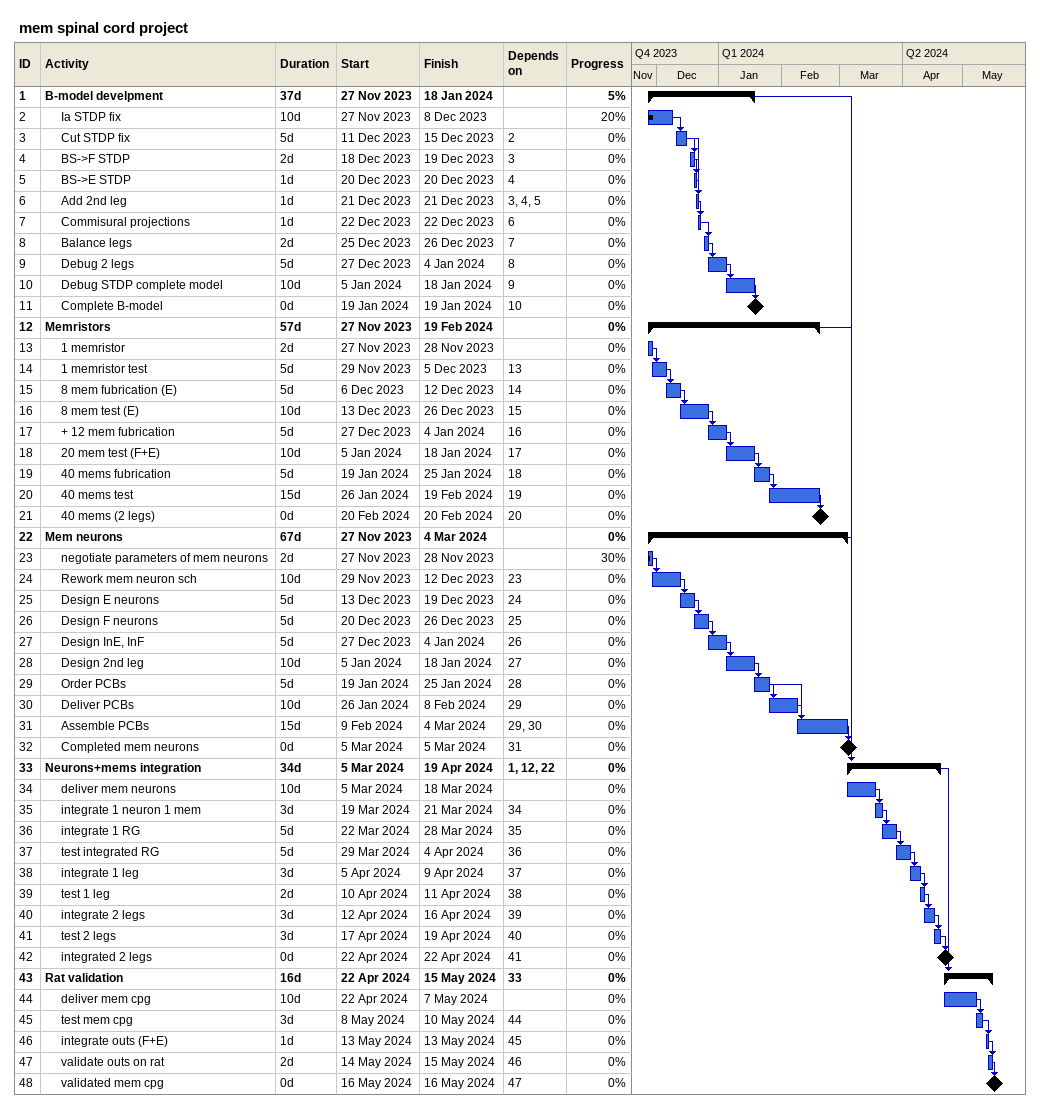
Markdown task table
mem spinal cord project

| ID | Level | Task | Duration | Start | Finish | Predecessors | % complete |
|---|---|---|---|---|---|---|---|
| 1 | 1 | **B-model develpment** | 37d | 2023-11-27 | 2024-01-18 |  | 5 |
| 2 | 2 | Ia STDP fix | 10d | 2023-11-27 | 2023-12-08 |  | 20 |
| 3 | 2 | Cut STDP fix | 5d | 2023-12-11 | 2023-12-15 | 2 | 0 |
| 4 | 2 | BS->F STDP | 2d | 2023-12-18 | 2023-12-19 | 3 | 0 |
| 5 | 2 | BS->E STDP | 1d | 2023-12-20 | 2023-12-20 | 4 | 0 |
| 6 | 2 | Add 2nd leg | 1d | 2023-12-21 | 2023-12-21 | 3, 4, 5 | 0 |
| 7 | 2 | Commisural projections | 1d | 2023-12-22 | 2023-12-22 | 6 | 0 |
| 8 | 2 | Balance legs | 2d | 2023-12-25 | 2023-12-26 | 7 | 0 |
| 9 | 2 | Debug 2 legs | 5d | 2023-12-27 | 2024-01-04 | 8 | 0 |
| 10 | 2 | Debug STDP complete model | 10d | 2024-01-05 | 2024-01-18 | 9 | 0 |
| 11 | 2 | Complete B-model | 0d | 2024-01-19 | 2024-01-19 | 10 | 0 |
| 12 | 1 | **Memristors** | 57d | 2023-11-27 | 2024-02-19 |  | 0 |
| 13 | 2 | 1 memristor | 2d | 2023-11-27 | 2023-11-28 |  | 0 |
| 14 | 2 | 1 memristor test | 5d | 2023-11-29 | 2023-12-05 | 13 | 0 |
| 15 | 2 | 8 mem fubrication (E) | 5d | 2023-12-06 | 2023-12-12 | 14 | 0 |
| 16 | 2 | 8 mem test (E) | 10d | 2023-12-13 | 2023-12-26 | 15 | 0 |
| 17 | 2 | + 12 mem fubrication | 5d | 2023-12-27 | 2024-01-04 | 16 | 0 |
| 18 | 2 | 20 mem test (F+E) | 10d | 2024-01-05 | 2024-01-18 | 17 | 0 |
| 19 | 2 | 40 mems fubrication | 5d | 2024-01-19 | 2024-01-25 | 18 | 0 |
| 20 | 2 | 40 mems test | 15d | 2024-01-26 | 2024-02-19 | 19 | 0 |
| 21 | 2 | 40 mems (2 legs) | 0d | 2024-02-20 | 2024-02-20 | 20 | 0 |
| 22 | 1 | **Mem neurons** | 67d | 2023-11-27 | 2024-03-04 |  | 0 |
| 23 | 2 | negotiate parameters of mem neurons | 2d | 2023-11-27 | 2023-11-28 |  | 30 |
| 24 | 2 | Rework mem neuron sch | 10d | 2023-11-29 | 2023-12-12 | 23 | 0 |
| 25 | 2 | Design E neurons | 5d | 2023-12-13 | 2023-12-19 | 24 | 0 |
| 26 | 2 | Design F neurons | 5d | 2023-12-20 | 2023-12-26 | 25 | 0 |
| 27 | 2 | Design InE, InF | 5d | 2023-12-27 | 2024-01-04 | 26 | 0 |
| 28 | 2 | Design 2nd leg | 10d | 2024-01-05 | 2024-01-18 | 27 | 0 |
| 29 | 2 | Order PCBs | 5d | 2024-01-19 | 2024-01-25 | 28 | 0 |
| 30 | 2 | Deliver PCBs | 10d | 2024-01-26 | 2024-02-08 | 29 | 0 |
| 31 | 2 | Assemble PCBs | 15d | 2024-02-09 | 2024-03-04 | 29, 30 | 0 |
| 32 | 2 | Completed mem neurons | 0d | 2024-03-05 | 2024-03-05 | 31 | 0 |
| 33 | 1 | **Neurons+mems integration** | 34d | 2024-03-05 | 2024-04-19 | 1, 12, 22 | 0 |
| 34 | 2 | deliver mem neurons | 10d | 2024-03-05 | 2024-03-18 |  | 0 |
| 35 | 2 | integrate 1 neuron 1 mem | 3d | 2024-03-19 | 2024-03-21 | 34 | 0 |
| 36 | 2 | integrate 1 RG | 5d | 2024-03-22 | 2024-03-28 | 35 | 0 |
| 37 | 2 | test integrated RG | 5d | 2024-03-29 | 2024-04-04 | 36 | 0 |
| 38 | 2 | integrate 1 leg | 3d | 2024-04-05 | 2024-04-09 | 37 | 0 |
| 39 | 2 | test 1 leg | 2d | 2024-04-10 | 2024-04-11 | 38 | 0 |
| 40 | 2 | integrate 2 legs | 3d | 2024-04-12 | 2024-04-16 | 39 | 0 |
| 41 | 2 | test 2 legs | 3d | 2024-04-17 | 2024-04-19 | 40 | 0 |
| 42 | 2 | integrated 2 legs | 0d | 2024-04-22 | 2024-04-22 | 41 | 0 |
| 43 | 1 | **Rat validation** | 16d | 2024-04-22 | 2024-05-15 | 33 | 0 |
| 44 | 2 | deliver mem cpg | 10d | 2024-04-22 | 2024-05-07 |  | 0 |
| 45 | 2 | test mem cpg | 3d | 2024-05-08 | 2024-05-10 | 44 | 0 |
| 46 | 2 | integrate outs (F+E) | 1d | 2024-05-13 | 2024-05-13 | 45 | 0 |
| 47 | 2 | validate outs on rat | 2d | 2024-05-14 | 2024-05-15 | 46 | 0 |
| 48 | 2 | validated mem cpg | 0d | 2024-05-16 | 2024-05-16 | 47 | 0 |
